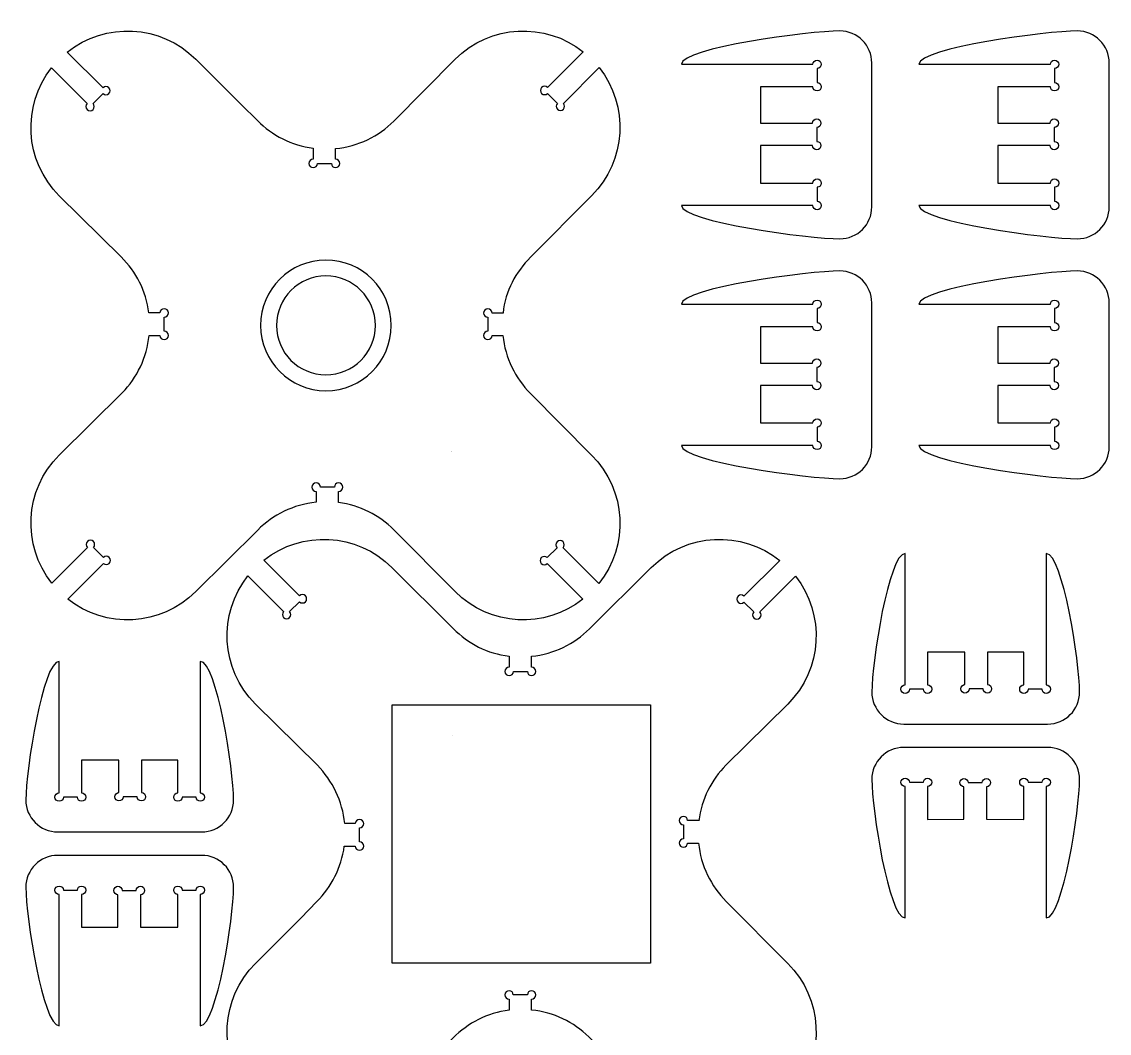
# Model space of a CAD drawing. Extents: x 4 to 198, y -293 to -4.
# Drawn here: x 4.2 to 198.1, y -183.9 to -3.5 of the extents above; entities that cross this region are included whole.
import ezdxf

# ---------------------------------------------------------------- set-up
doc = ezdxf.new("R2010")
doc.units = 0
doc.layers.add('LAYER_1', color=7, linetype='CONTINUOUS')

# ---------------------------------------------------------------- blocks, each defined once
blk = doc.blocks.new('BLOCK_4')
at = {"layer": 'LAYER_1'}
blk.add_open_spline([(96.85, -100.14), (96.56, -99.85), (96.56, -99.38), (96.85, -99.08), (97.15, -98.79), (97.62, -98.79), (97.91, -99.08), (97.91, -99.08), (99.68, -97.31), (99.68, -97.31), (99.39, -97.02), (99.39, -96.55), (99.68, -96.25), (99.97, -95.96), (100.45, -95.96), (100.74, -96.25), (101.03, -96.55), (101.03, -97.02), (100.74, -97.32), (100.74, -97.32), (107.12, -103.69), (107.12, -103.69), (112.52, -96.93), (112.1, -87.05), (105.83, -80.79), (105.83, -80.79), (94.91, -69.79), (94.91, -69.79), (92.22, -67.08), (90.42, -63.47), (90.01, -59.46), (90.01, -59.46), (88.07, -59.46), (88.07, -59.46), (88.07, -59.87), (87.73, -60.21), (87.32, -60.21), (86.9, -60.21), (86.57, -59.87), (86.57, -59.46), (86.57, -59.04), (86.9, -58.71), (87.32, -58.71), (87.32, -58.71), (87.32, -56.21), (87.32, -56.21), (86.9, -56.21), (86.57, -55.87), (86.57, -55.46), (86.57, -55.04), (86.9, -54.71), (87.32, -54.71), (87.73, -54.71), (88.07, -55.04), (88.07, -55.46), (88.07, -55.46), (90.03, -55.46), (90.03, -55.46), (90.03, -55.46), (90.03, -55.46), (90.03, -55.46), (90.48, -51.48), (92.28, -48.18), (94.96, -45.5), (94.96, -45.5), (105.83, -34.56), (105.83, -34.56), (112.08, -28.31), (112.52, -18.47), (107.16, -11.71), (107.16, -11.71), (100.8, -18.08), (100.8, -18.08), (101.09, -18.37), (101.09, -18.84), (100.8, -19.14), (100.51, -19.43), (100.03, -19.43), (99.74, -19.14), (99.45, -18.84), (99.45, -18.37), (99.74, -18.08), (99.74, -18.08), (97.97, -16.31), (97.97, -16.31), (97.68, -16.6), (97.21, -16.6), (96.91, -16.31), (96.62, -16.02), (96.62, -15.54), (96.91, -15.25), (97.21, -14.96), (97.68, -14.96), (97.97, -15.25), (97.97, -15.25), (104.34, -8.88), (104.34, -8.88), (97.58, -3.53), (87.74, -3.97), (81.49, -10.22), (81.49, -10.22), (70.58, -21.26), (70.58, -21.26), (67.85, -23.96), (64.22, -25.75), (60.18, -26.15), (60.18, -26.15), (60.18, -28.03), (60.18, -28.03), (60.59, -28.03), (60.93, -28.37), (60.93, -28.78), (60.93, -29.2), (60.59, -29.53), (60.18, -29.53), (59.76, -29.53), (59.43, -29.2), (59.43, -28.78), (59.43, -28.78), (56.93, -28.78), (56.93, -28.78), (56.93, -29.2), (56.59, -29.53), (56.18, -29.53), (55.76, -29.53), (55.43, -29.2), (55.43, -28.78), (55.43, -28.37), (55.76, -28.03), (56.18, -28.03), (56.18, -28.03), (56.18, -26.07), (56.18, -26.07), (52.33, -25.56), (48.89, -23.78), (46.28, -21.16), (46.28, -21.16), (43.33, -18.29), (43.33, -18.29), (43.33, -18.29), (35.26, -10.22), (35.26, -10.22), (29, -3.95), (19.12, -3.53), (12.36, -8.93), (12.36, -8.93), (18.72, -15.29), (18.72, -15.29), (19.01, -15), (19.48, -15), (19.78, -15.29), (20.07, -15.58), (20.07, -16.06), (19.78, -16.35), (19.48, -16.64), (19.01, -16.64), (18.72, -16.35), (18.72, -16.35), (16.95, -18.12), (16.95, -18.12), (17.24, -18.41), (17.24, -18.89), (16.95, -19.18), (16.66, -19.47), (16.18, -19.47), (15.89, -19.18), (15.59, -18.89), (15.59, -18.41), (15.89, -18.12), (15.89, -18.12), (9.54, -11.77), (9.54, -11.77), (4.24, -18.53), (4.69, -28.33), (10.92, -34.56), (10.92, -34.56), (21.96, -45.47), (21.96, -45.47), (24.63, -48.13), (26.43, -51.51), (26.9, -55.45), (26.9, -55.45), (26.9, -55.45), (26.9, -55.45), (26.9, -55.45), (28.88, -55.45), (28.88, -55.45), (28.88, -55.03), (29.22, -54.7), (29.63, -54.7), (30.05, -54.7), (30.38, -55.03), (30.38, -55.45), (30.38, -55.86), (30.05, -56.2), (29.63, -56.2), (29.63, -56.2), (29.63, -58.7), (29.63, -58.7), (30.05, -58.7), (30.38, -59.03), (30.38, -59.45), (30.38, -59.86), (30.05, -60.2), (29.63, -60.2), (29.22, -60.2), (28.88, -59.86), (28.88, -59.45), (28.88, -59.45), (26.94, -59.45), (26.94, -59.45), (26.54, -63.41), (24.79, -66.97), (22.16, -69.67), (22.16, -69.67), (10.92, -80.79), (10.92, -80.79), (4.67, -87.03), (4.23, -96.88), (9.59, -103.63), (9.59, -103.63), (15.95, -97.27), (15.95, -97.27), (15.66, -96.98), (15.66, -96.5), (15.95, -96.21), (16.24, -95.92), (16.72, -95.92), (17.01, -96.21), (17.31, -96.5), (17.3, -96.98), (17.01, -97.27), (17.01, -97.27), (18.78, -99.04), (18.78, -99.04), (19.07, -98.75), (19.55, -98.75), (19.84, -99.04), (20.13, -99.33), (20.13, -99.81), (19.84, -100.1), (19.55, -100.39), (19.07, -100.39), (18.78, -100.1), (18.78, -100.1), (12.42, -106.46), (12.42, -106.46), (19.17, -111.82), (29.02, -111.37), (35.26, -105.13), (35.26, -105.13), (46.3, -94.16), (46.3, -94.16), (49.03, -91.43), (52.67, -89.62), (56.72, -89.21), (56.72, -89.21), (56.72, -87.26), (56.72, -87.26), (56.31, -87.26), (55.97, -86.93), (55.97, -86.51), (55.97, -86.1), (56.31, -85.76), (56.72, -85.76), (57.14, -85.76), (57.47, -86.1), (57.47, -86.51), (57.47, -86.51), (59.97, -86.51), (59.97, -86.51), (59.97, -86.1), (60.31, -85.76), (60.72, -85.76), (61.14, -85.76), (61.47, -86.1), (61.47, -86.51), (61.47, -86.93), (61.14, -87.26), (60.72, -87.26), (60.72, -87.26), (60.72, -89.27), (60.72, -89.27), (60.72, -89.27), (60.71, -89.27), (60.71, -89.27), (64.54, -89.76), (67.98, -91.51), (70.59, -94.1), (70.59, -94.1), (81.49, -105.13), (81.49, -105.13), (87.72, -111.36), (97.52, -111.81), (104.28, -106.51), (104.28, -106.51), (97.91, -100.14), (97.91, -100.14), (97.62, -100.44), (97.15, -100.44), (96.85, -100.14)], degree=3, knots=[0, 0, 0, 0, 1, 1, 1, 2, 2, 2, 3, 3, 3, 4, 4, 4, 5, 5, 5, 6, 6, 6, 7, 7, 7, 8, 8, 8, 9, 9, 9, 10, 10, 10, 11, 11, 11, 12, 12, 12, 13, 13, 13, 14, 14, 14, 15, 15, 15, 16, 16, 16, 17, 17, 17, 18, 18, 18, 19, 19, 19, 20, 20, 20, 21, 21, 21, 22, 22, 22, 23, 23, 23, 24, 24, 24, 25, 25, 25, 26, 26, 26, 27, 27, 27, 28, 28, 28, 29, 29, 29, 30, 30, 30, 31, 31, 31, 32, 32, 32, 33, 33, 33, 34, 34, 34, 35, 35, 35, 36, 36, 36, 37, 37, 37, 38, 38, 38, 39, 39, 39, 40, 40, 40, 41, 41, 41, 42, 42, 42, 43, 43, 43, 44, 44, 44, 45, 45, 45, 46, 46, 46, 47, 47, 47, 48, 48, 48, 49, 49, 49, 50, 50, 50, 51, 51, 51, 52, 52, 52, 53, 53, 53, 54, 54, 54, 55, 55, 55, 56, 56, 56, 57, 57, 57, 58, 58, 58, 59, 59, 59, 60, 60, 60, 61, 61, 61, 62, 62, 62, 63, 63, 63, 64, 64, 64, 65, 65, 65, 66, 66, 66, 67, 67, 67, 68, 68, 68, 69, 69, 69, 70, 70, 70, 71, 71, 71, 72, 72, 72, 73, 73, 73, 74, 74, 74, 75, 75, 75, 76, 76, 76, 77, 77, 77, 78, 78, 78, 79, 79, 79, 80, 80, 80, 81, 81, 81, 82, 82, 82, 83, 83, 83, 84, 84, 84, 85, 85, 85, 86, 86, 86, 87, 87, 87, 88, 88, 88, 89, 89, 89, 90, 90, 90, 91, 91, 91, 92, 92, 92, 93, 93, 93, 94, 94, 94, 95, 95, 95, 96, 96, 96, 97, 97, 97, 98, 98, 98, 99, 99, 99, 100, 100, 100, 100], dxfattribs=at)
blk = doc.blocks.new('BLOCK_5')
at = {"layer": 'LAYER_1', "color": 7}
blk.add_lwpolyline([(70.27, -171.39), (70.27, -125.33), (116.32, -125.33), (116.32, -171.39), (70.27, -171.39)], dxfattribs=at)
blk = doc.blocks.new('BLOCK_7')
at = {"layer": 'LAYER_1'}
blk.add_open_spline([(135.82, -109.83), (135.52, -110.13), (135.05, -110.13), (134.75, -109.83), (134.46, -109.54), (134.46, -109.07), (134.75, -108.77), (134.75, -108.77), (132.99, -107.01), (132.99, -107.01), (132.69, -107.3), (132.22, -107.3), (131.93, -107.01), (131.63, -106.71), (131.63, -106.24), (131.93, -105.95), (132.22, -105.65), (132.69, -105.65), (132.99, -105.95), (132.99, -105.95), (139.36, -99.57), (139.36, -99.57), (132.61, -94.16), (122.72, -94.59), (116.46, -100.85), (116.46, -100.85), (105.46, -111.78), (105.46, -111.78), (102.75, -114.47), (99.14, -116.26), (95.13, -116.67), (95.13, -116.67), (95.13, -118.62), (95.13, -118.62), (95.54, -118.62), (95.88, -118.95), (95.88, -119.37), (95.88, -119.78), (95.54, -120.12), (95.13, -120.12), (94.71, -120.12), (94.38, -119.78), (94.38, -119.37), (94.38, -119.37), (91.88, -119.37), (91.88, -119.37), (91.88, -119.78), (91.54, -120.12), (91.13, -120.12), (90.71, -120.12), (90.38, -119.78), (90.38, -119.37), (90.38, -118.95), (90.71, -118.62), (91.13, -118.62), (91.13, -118.62), (91.13, -116.65), (91.13, -116.65), (91.13, -116.65), (91.13, -116.65), (91.13, -116.65), (87.15, -116.2), (83.86, -114.41), (81.17, -111.73), (81.17, -111.73), (70.23, -100.85), (70.23, -100.85), (63.98, -94.61), (54.14, -94.17), (47.39, -99.52), (47.39, -99.52), (53.75, -105.88), (53.75, -105.88), (54.04, -105.59), (54.52, -105.59), (54.81, -105.88), (55.1, -106.18), (55.1, -106.65), (54.81, -106.94), (54.52, -107.24), (54.04, -107.24), (53.75, -106.95), (53.75, -106.95), (51.98, -108.71), (51.98, -108.71), (52.27, -109.01), (52.27, -109.48), (51.98, -109.77), (51.69, -110.07), (51.21, -110.07), (50.92, -109.77), (50.63, -109.48), (50.63, -109.01), (50.92, -108.71), (50.92, -108.71), (44.56, -102.35), (44.56, -102.35), (39.2, -109.11), (39.64, -118.95), (45.89, -125.19), (45.89, -125.19), (56.93, -136.11), (56.93, -136.11), (59.63, -138.84), (61.42, -142.47), (61.82, -146.51), (61.82, -146.51), (63.7, -146.51), (63.7, -146.51), (63.7, -146.1), (64.04, -145.76), (64.45, -145.76), (64.87, -145.76), (65.2, -146.1), (65.2, -146.51), (65.2, -146.93), (64.87, -147.26), (64.45, -147.26), (64.45, -147.26), (64.45, -149.76), (64.45, -149.76), (64.87, -149.76), (65.2, -150.1), (65.2, -150.51), (65.2, -150.93), (64.87, -151.26), (64.45, -151.26), (64.04, -151.26), (63.7, -150.92), (63.7, -150.51), (63.7, -150.51), (61.74, -150.51), (61.74, -150.51), (61.23, -154.36), (59.45, -157.8), (56.83, -160.41), (56.83, -160.41), (53.96, -163.36), (53.96, -163.36), (53.96, -163.36), (45.89, -171.43), (45.89, -171.43), (39.63, -177.69), (39.2, -187.57), (44.6, -194.33), (44.6, -194.33), (50.96, -187.97), (50.96, -187.97), (50.67, -187.68), (50.67, -187.2), (50.96, -186.91), (51.26, -186.62), (51.73, -186.62), (52.02, -186.91), (52.32, -187.2), (52.32, -187.68), (52.02, -187.97), (52.02, -187.97), (53.79, -189.74), (53.79, -189.74), (54.08, -189.44), (54.56, -189.44), (54.85, -189.74), (55.14, -190.03), (55.14, -190.51), (54.85, -190.8), (54.56, -191.09), (54.08, -191.09), (53.79, -190.8), (53.79, -190.8), (47.45, -197.14), (47.45, -197.14), (54.2, -202.45), (64.01, -201.99), (70.23, -195.77), (70.23, -195.77), (81.14, -184.72), (81.14, -184.72), (83.8, -182.05), (87.18, -180.26), (91.12, -179.78), (91.12, -179.78), (91.12, -179.78), (91.12, -179.78), (91.12, -179.78), (91.12, -177.8), (91.12, -177.8), (90.71, -177.8), (90.37, -177.47), (90.37, -177.05), (90.37, -176.64), (90.71, -176.3), (91.12, -176.3), (91.53, -176.3), (91.87, -176.64), (91.87, -177.05), (91.87, -177.05), (94.37, -177.05), (94.37, -177.05), (94.37, -176.64), (94.7, -176.3), (95.12, -176.3), (95.53, -176.3), (95.87, -176.64), (95.87, -177.05), (95.87, -177.47), (95.53, -177.8), (95.12, -177.8), (95.12, -177.8), (95.12, -179.74), (95.12, -179.74), (99.08, -180.15), (102.64, -181.9), (105.34, -184.52), (105.34, -184.52), (116.46, -195.77), (116.46, -195.77), (122.71, -202.01), (132.55, -202.45), (139.3, -197.1), (139.3, -197.1), (132.94, -190.73), (132.94, -190.73), (132.65, -191.03), (132.17, -191.03), (131.88, -190.73), (131.59, -190.44), (131.59, -189.97), (131.88, -189.67), (132.17, -189.38), (132.65, -189.38), (132.94, -189.67), (132.94, -189.67), (134.71, -187.91), (134.71, -187.91), (134.42, -187.61), (134.42, -187.14), (134.71, -186.85), (135, -186.55), (135.48, -186.55), (135.77, -186.85), (136.06, -187.14), (136.06, -187.61), (135.77, -187.91), (135.77, -187.91), (142.13, -194.27), (142.13, -194.27), (147.49, -187.51), (147.05, -177.67), (140.8, -171.43), (140.8, -171.43), (129.83, -160.38), (129.83, -160.38), (127.1, -157.65), (125.29, -154.02), (124.88, -149.96), (124.88, -149.96), (122.94, -149.96), (122.94, -149.96), (122.94, -150.38), (122.6, -150.71), (122.19, -150.71), (121.77, -150.72), (121.43, -150.38), (121.44, -149.96), (121.43, -149.55), (121.77, -149.21), (122.19, -149.21), (122.19, -149.21), (122.19, -146.71), (122.19, -146.71), (121.77, -146.71), (121.43, -146.38), (121.44, -145.96), (121.44, -145.55), (121.77, -145.21), (122.19, -145.21), (122.6, -145.21), (122.93, -145.55), (122.93, -145.96), (122.93, -145.96), (124.94, -145.96), (124.94, -145.96), (124.94, -145.96), (124.94, -145.98), (124.94, -145.98), (125.44, -142.14), (127.19, -138.71), (129.77, -136.09), (129.77, -136.09), (140.8, -125.19), (140.8, -125.19), (147.03, -118.97), (147.48, -109.17), (142.18, -102.41), (142.18, -102.41), (135.82, -108.77), (135.82, -108.77), (136.11, -109.07), (136.11, -109.54), (135.82, -109.83)], degree=3, knots=[0, 0, 0, 0, 1, 1, 1, 2, 2, 2, 3, 3, 3, 4, 4, 4, 5, 5, 5, 6, 6, 6, 7, 7, 7, 8, 8, 8, 9, 9, 9, 10, 10, 10, 11, 11, 11, 12, 12, 12, 13, 13, 13, 14, 14, 14, 15, 15, 15, 16, 16, 16, 17, 17, 17, 18, 18, 18, 19, 19, 19, 20, 20, 20, 21, 21, 21, 22, 22, 22, 23, 23, 23, 24, 24, 24, 25, 25, 25, 26, 26, 26, 27, 27, 27, 28, 28, 28, 29, 29, 29, 30, 30, 30, 31, 31, 31, 32, 32, 32, 33, 33, 33, 34, 34, 34, 35, 35, 35, 36, 36, 36, 37, 37, 37, 38, 38, 38, 39, 39, 39, 40, 40, 40, 41, 41, 41, 42, 42, 42, 43, 43, 43, 44, 44, 44, 45, 45, 45, 46, 46, 46, 47, 47, 47, 48, 48, 48, 49, 49, 49, 50, 50, 50, 51, 51, 51, 52, 52, 52, 53, 53, 53, 54, 54, 54, 55, 55, 55, 56, 56, 56, 57, 57, 57, 58, 58, 58, 59, 59, 59, 60, 60, 60, 61, 61, 61, 62, 62, 62, 63, 63, 63, 64, 64, 64, 65, 65, 65, 66, 66, 66, 67, 67, 67, 68, 68, 68, 69, 69, 69, 70, 70, 70, 71, 71, 71, 72, 72, 72, 73, 73, 73, 74, 74, 74, 75, 75, 75, 76, 76, 76, 77, 77, 77, 78, 78, 78, 79, 79, 79, 80, 80, 80, 81, 81, 81, 82, 82, 82, 83, 83, 83, 84, 84, 84, 85, 85, 85, 86, 86, 86, 87, 87, 87, 88, 88, 88, 89, 89, 89, 90, 90, 90, 91, 91, 91, 92, 92, 92, 93, 93, 93, 94, 94, 94, 95, 95, 95, 96, 96, 96, 97, 97, 97, 98, 98, 98, 99, 99, 99, 100, 100, 100, 100], dxfattribs=at)

msp = doc.modelspace()

# ---------------------------------------------------------------- linework, layer by layer
at = {"layer": 'LAYER_1', "color": 7}
for points in [[(80.84, -80.14), (80.84, -80.14)], [(80.88, -80.18), (80.88, -80.18)], [(81.03, -130.83), (81.03, -130.83)]]:
    msp.add_lwpolyline(points, dxfattribs=at)
at = {"layer": 'LAYER_1'}
for points in [[(121.85, -11.12), (121.85, -8.19), (144.78, -5.17), (150.07, -5.17), (153.22, -5.17), (155.78, -7.73), (155.78, -10.88), (155.78, -10.88), (155.78, -36.53), (155.78, -36.53), (155.78, -39.68), (153.22, -42.23), (150.07, -42.23), (144.78, -42.23), (121.85, -39.21), (121.85, -36.29), (121.85, -36.29), (145.28, -36.29), (145.28, -36.29), (145.28, -36.7), (145.61, -37.04), (146.03, -37.04), (146.44, -37.04), (146.78, -36.7), (146.78, -36.29), (146.78, -35.87), (146.44, -35.54), (146.03, -35.54), (146.03, -35.54), (146.03, -33.04), (146.03, -33.04), (146.44, -33.04), (146.78, -32.7), (146.78, -32.29), (146.78, -31.87), (146.44, -31.54), (146.03, -31.54), (145.61, -31.54), (145.28, -31.87), (145.28, -32.29), (145.28, -32.29), (135.91, -32.29), (135.91, -32.29), (135.91, -32.29), (135.93, -25.61), (135.93, -25.61), (135.93, -25.61), (145.22, -25.61), (145.22, -25.61), (145.22, -26.03), (145.56, -26.36), (145.97, -26.36), (146.39, -26.36), (146.72, -26.03), (146.72, -25.61), (146.72, -25.2), (146.39, -24.86), (145.97, -24.86), (145.97, -24.86), (145.97, -22.36), (145.97, -22.36), (146.39, -22.36), (146.72, -22.03), (146.72, -21.61), (146.72, -21.2), (146.39, -20.86), (145.97, -20.86), (145.56, -20.86), (145.22, -21.2), (145.22, -21.61), (145.22, -21.61), (135.93, -21.61), (135.93, -21.61), (135.93, -21.61), (135.91, -15.12), (135.91, -15.12), (135.91, -15.12), (145.28, -15.12), (145.28, -15.12), (145.28, -15.53), (145.61, -15.87), (146.03, -15.87), (146.44, -15.87), (146.78, -15.53), (146.78, -15.12), (146.78, -14.71), (146.44, -14.37), (146.03, -14.37), (146.03, -14.37), (146.03, -11.87), (146.03, -11.87), (146.44, -11.87), (146.78, -11.53), (146.78, -11.12), (146.78, -10.7), (146.44, -10.37), (146.03, -10.37), (145.61, -10.37), (145.28, -10.7), (145.28, -11.12), (145.28, -11.12), (121.85, -11.12), (121.85, -11.12)], [(164.18, -11.12), (164.18, -8.19), (187.12, -5.17), (192.41, -5.17), (195.56, -5.17), (198.11, -7.73), (198.11, -10.88), (198.11, -10.88), (198.11, -36.53), (198.11, -36.53), (198.11, -39.68), (195.56, -42.23), (192.41, -42.23), (187.12, -42.23), (164.18, -39.21), (164.18, -36.29), (164.18, -36.29), (187.61, -36.29), (187.61, -36.29), (187.61, -36.7), (187.95, -37.04), (188.36, -37.04), (188.78, -37.04), (189.11, -36.7), (189.11, -36.29), (189.11, -35.87), (188.78, -35.54), (188.36, -35.54), (188.36, -35.54), (188.36, -33.04), (188.36, -33.04), (188.78, -33.04), (189.11, -32.7), (189.11, -32.29), (189.11, -31.87), (188.78, -31.54), (188.36, -31.54), (187.95, -31.54), (187.61, -31.87), (187.61, -32.29), (187.61, -32.29), (178.24, -32.29), (178.24, -32.29), (178.24, -32.29), (178.26, -25.61), (178.26, -25.61), (178.26, -25.61), (187.56, -25.61), (187.56, -25.61), (187.56, -26.03), (187.89, -26.36), (188.31, -26.36), (188.72, -26.36), (189.06, -26.03), (189.06, -25.61), (189.06, -25.2), (188.72, -24.86), (188.31, -24.86), (188.31, -24.86), (188.31, -22.36), (188.31, -22.36), (188.72, -22.36), (189.06, -22.03), (189.06, -21.61), (189.06, -21.2), (188.72, -20.86), (188.31, -20.86), (187.89, -20.86), (187.56, -21.2), (187.56, -21.61), (187.56, -21.61), (178.26, -21.61), (178.26, -21.61), (178.26, -21.61), (178.24, -15.12), (178.24, -15.12), (178.24, -15.12), (187.61, -15.12), (187.61, -15.12), (187.61, -15.53), (187.95, -15.87), (188.36, -15.87), (188.78, -15.87), (189.11, -15.53), (189.11, -15.12), (189.11, -14.71), (188.78, -14.37), (188.36, -14.37), (188.36, -14.37), (188.36, -11.87), (188.36, -11.87), (188.78, -11.87), (189.11, -11.53), (189.11, -11.12), (189.11, -10.7), (188.78, -10.37), (188.36, -10.37), (187.95, -10.37), (187.61, -10.7), (187.61, -11.12), (187.61, -11.12), (164.18, -11.12), (164.18, -11.12)], [(121.85, -53.9), (121.85, -50.98), (144.78, -47.96), (150.07, -47.96), (153.22, -47.96), (155.78, -50.51), (155.78, -53.66), (155.78, -53.66), (155.78, -79.31), (155.78, -79.31), (155.78, -82.46), (153.22, -85.01), (150.07, -85.01), (144.78, -85.01), (121.85, -81.99), (121.85, -79.07), (121.85, -79.07), (145.28, -79.07), (145.28, -79.07), (145.28, -79.48), (145.61, -79.82), (146.03, -79.82), (146.44, -79.82), (146.78, -79.48), (146.78, -79.07), (146.78, -78.66), (146.44, -78.32), (146.03, -78.32), (146.03, -78.32), (146.03, -75.82), (146.03, -75.82), (146.44, -75.82), (146.78, -75.48), (146.78, -75.07), (146.78, -74.65), (146.44, -74.32), (146.03, -74.32), (145.61, -74.32), (145.28, -74.65), (145.28, -75.07), (145.28, -75.07), (135.91, -75.07), (135.91, -75.07), (135.91, -75.07), (135.93, -68.4), (135.93, -68.4), (135.93, -68.4), (145.22, -68.4), (145.22, -68.4), (145.22, -68.81), (145.56, -69.15), (145.97, -69.15), (146.39, -69.15), (146.72, -68.81), (146.72, -68.4), (146.72, -67.98), (146.39, -67.65), (145.97, -67.65), (145.97, -67.65), (145.97, -65.15), (145.97, -65.15), (146.39, -65.15), (146.72, -64.81), (146.72, -64.4), (146.72, -63.98), (146.39, -63.65), (145.97, -63.65), (145.56, -63.65), (145.22, -63.98), (145.22, -64.4), (145.22, -64.4), (135.93, -64.4), (135.93, -64.4), (135.93, -64.4), (135.91, -57.9), (135.91, -57.9), (135.91, -57.9), (145.28, -57.9), (145.28, -57.9), (145.28, -58.32), (145.61, -58.65), (146.03, -58.65), (146.44, -58.65), (146.78, -58.32), (146.78, -57.9), (146.78, -57.49), (146.44, -57.15), (146.03, -57.15), (146.03, -57.15), (146.03, -54.65), (146.03, -54.65), (146.44, -54.65), (146.78, -54.32), (146.78, -53.9), (146.78, -53.49), (146.44, -53.15), (146.03, -53.15), (145.61, -53.15), (145.28, -53.49), (145.28, -53.9), (145.28, -53.9), (121.85, -53.9), (121.85, -53.9)], [(164.18, -53.9), (164.18, -50.98), (187.12, -47.96), (192.41, -47.96), (195.56, -47.96), (198.11, -50.51), (198.11, -53.66), (198.11, -53.66), (198.11, -79.31), (198.11, -79.31), (198.11, -82.46), (195.56, -85.01), (192.41, -85.01), (187.12, -85.01), (164.18, -81.99), (164.18, -79.07), (164.18, -79.07), (187.61, -79.07), (187.61, -79.07), (187.61, -79.48), (187.95, -79.82), (188.36, -79.82), (188.78, -79.82), (189.11, -79.48), (189.11, -79.07), (189.11, -78.66), (188.78, -78.32), (188.36, -78.32), (188.36, -78.32), (188.36, -75.82), (188.36, -75.82), (188.78, -75.82), (189.11, -75.48), (189.11, -75.07), (189.11, -74.65), (188.78, -74.32), (188.36, -74.32), (187.95, -74.32), (187.61, -74.65), (187.61, -75.07), (187.61, -75.07), (178.24, -75.07), (178.24, -75.07), (178.24, -75.07), (178.26, -68.4), (178.26, -68.4), (178.26, -68.4), (187.56, -68.4), (187.56, -68.4), (187.56, -68.81), (187.89, -69.15), (188.31, -69.15), (188.72, -69.15), (189.06, -68.81), (189.06, -68.4), (189.06, -67.98), (188.72, -67.65), (188.31, -67.65), (188.31, -67.65), (188.31, -65.15), (188.31, -65.15), (188.72, -65.15), (189.06, -64.81), (189.06, -64.4), (189.06, -63.98), (188.72, -63.65), (188.31, -63.65), (187.89, -63.65), (187.56, -63.98), (187.56, -64.4), (187.56, -64.4), (178.26, -64.4), (178.26, -64.4), (178.26, -64.4), (178.24, -57.9), (178.24, -57.9), (178.24, -57.9), (187.61, -57.9), (187.61, -57.9), (187.61, -58.32), (187.95, -58.65), (188.36, -58.65), (188.78, -58.65), (189.11, -58.32), (189.11, -57.9), (189.11, -57.49), (188.78, -57.15), (188.36, -57.15), (188.36, -57.15), (188.36, -54.65), (188.36, -54.65), (188.78, -54.65), (189.11, -54.32), (189.11, -53.9), (189.11, -53.49), (188.78, -53.15), (188.36, -53.15), (187.95, -53.15), (187.61, -53.49), (187.61, -53.9), (187.61, -53.9), (164.18, -53.9), (164.18, -53.9)], [(186.89, -98.35), (189.81, -98.35), (192.83, -117.75), (192.83, -123.04), (192.83, -126.19), (190.28, -128.75), (187.13, -128.75), (187.13, -128.75), (161.48, -128.75), (161.48, -128.75), (158.33, -128.75), (155.78, -126.19), (155.78, -123.04), (155.78, -117.75), (158.8, -98.35), (161.72, -98.35), (161.72, -98.35), (161.72, -121.78), (161.72, -121.78), (161.31, -121.78), (160.97, -122.11), (160.97, -122.53), (160.97, -122.94), (161.31, -123.28), (161.72, -123.28), (162.14, -123.28), (162.47, -122.94), (162.47, -122.53), (162.47, -122.53), (164.97, -122.53), (164.97, -122.53), (164.97, -122.94), (165.31, -123.28), (165.72, -123.28), (166.14, -123.28), (166.47, -122.94), (166.47, -122.53), (166.47, -122.11), (166.14, -121.78), (165.72, -121.78), (165.72, -121.78), (165.72, -115.93), (165.72, -115.93), (165.72, -115.93), (172.39, -115.95), (172.39, -115.95), (172.39, -115.95), (172.39, -121.72), (172.39, -121.72), (171.98, -121.72), (171.64, -122.06), (171.64, -122.47), (171.64, -122.89), (171.98, -123.22), (172.39, -123.22), (172.81, -123.22), (173.14, -122.89), (173.14, -122.47), (173.14, -122.47), (175.64, -122.47), (175.64, -122.47), (175.64, -122.89), (175.98, -123.22), (176.39, -123.22), (176.81, -123.22), (177.14, -122.89), (177.14, -122.47), (177.14, -122.06), (176.81, -121.72), (176.39, -121.72), (176.39, -121.72), (176.39, -115.95), (176.39, -115.95), (176.39, -115.95), (182.89, -115.93), (182.89, -115.93), (182.89, -115.93), (182.89, -121.78), (182.89, -121.78), (182.47, -121.78), (182.14, -122.11), (182.14, -122.53), (182.14, -122.94), (182.47, -123.28), (182.89, -123.28), (183.3, -123.28), (183.64, -122.94), (183.64, -122.53), (183.64, -122.53), (186.14, -122.53), (186.14, -122.53), (186.14, -122.94), (186.47, -123.28), (186.89, -123.28), (187.3, -123.28), (187.64, -122.94), (187.64, -122.53), (187.64, -122.11), (187.3, -121.78), (186.89, -121.78), (186.89, -121.78), (186.89, -98.35), (186.89, -98.35)], [(36.07, -117.58), (38.99, -117.58), (42.01, -136.99), (42.01, -142.28), (42.01, -145.43), (39.46, -147.98), (36.31, -147.98), (36.31, -147.98), (10.66, -147.98), (10.66, -147.98), (7.51, -147.98), (4.96, -145.43), (4.96, -142.28), (4.96, -136.99), (7.98, -117.58), (10.9, -117.58), (10.9, -117.58), (10.9, -141.01), (10.9, -141.01), (10.49, -141.01), (10.15, -141.35), (10.15, -141.76), (10.15, -142.18), (10.49, -142.51), (10.9, -142.51), (11.32, -142.51), (11.65, -142.18), (11.65, -141.76), (11.65, -141.76), (14.15, -141.76), (14.15, -141.76), (14.15, -142.18), (14.49, -142.51), (14.9, -142.51), (15.32, -142.51), (15.65, -142.18), (15.65, -141.76), (15.65, -141.35), (15.32, -141.01), (14.9, -141.01), (14.9, -141.01), (14.9, -135.17), (14.9, -135.17), (14.9, -135.17), (21.57, -135.19), (21.57, -135.19), (21.57, -135.19), (21.57, -140.96), (21.57, -140.96), (21.16, -140.96), (20.82, -141.29), (20.82, -141.71), (20.82, -142.12), (21.16, -142.46), (21.57, -142.46), (21.99, -142.46), (22.32, -142.12), (22.32, -141.71), (22.32, -141.71), (24.82, -141.71), (24.82, -141.71), (24.82, -142.12), (25.16, -142.46), (25.57, -142.46), (25.99, -142.46), (26.32, -142.12), (26.32, -141.71), (26.32, -141.29), (25.99, -140.96), (25.57, -140.96), (25.57, -140.96), (25.57, -135.19), (25.57, -135.19), (25.57, -135.19), (32.07, -135.17), (32.07, -135.17), (32.07, -135.17), (32.07, -141.01), (32.07, -141.01), (31.65, -141.01), (31.32, -141.35), (31.32, -141.76), (31.32, -142.18), (31.65, -142.51), (32.07, -142.51), (32.48, -142.51), (32.82, -142.18), (32.82, -141.76), (32.82, -141.76), (35.32, -141.76), (35.32, -141.76), (35.32, -142.18), (35.65, -142.51), (36.07, -142.51), (36.48, -142.51), (36.82, -142.18), (36.82, -141.76), (36.82, -141.35), (36.48, -141.01), (36.07, -141.01), (36.07, -141.01), (36.07, -117.58), (36.07, -117.58)], [(161.72, -163.32), (158.8, -163.32), (155.78, -143.91), (155.78, -138.62), (155.78, -135.47), (158.33, -132.92), (161.48, -132.92), (161.48, -132.92), (187.13, -132.92), (187.13, -132.92), (190.28, -132.92), (192.83, -135.47), (192.83, -138.62), (192.83, -143.91), (189.81, -163.32), (186.89, -163.32), (186.89, -163.32), (186.89, -139.89), (186.89, -139.89), (187.3, -139.89), (187.64, -139.56), (187.64, -139.14), (187.64, -138.73), (187.3, -138.39), (186.89, -138.39), (186.47, -138.39), (186.14, -138.73), (186.14, -139.14), (186.14, -139.14), (183.64, -139.14), (183.64, -139.14), (183.64, -138.73), (183.3, -138.39), (182.89, -138.39), (182.47, -138.39), (182.14, -138.73), (182.14, -139.14), (182.14, -139.56), (182.47, -139.89), (182.89, -139.89), (182.89, -139.89), (182.89, -145.74), (182.89, -145.74), (182.89, -145.74), (176.21, -145.72), (176.21, -145.72), (176.21, -145.72), (176.21, -139.95), (176.21, -139.95), (176.63, -139.95), (176.96, -139.61), (176.96, -139.2), (176.96, -138.78), (176.63, -138.45), (176.21, -138.45), (175.8, -138.45), (175.46, -138.78), (175.46, -139.2), (175.46, -139.2), (172.96, -139.2), (172.96, -139.2), (172.96, -138.78), (172.63, -138.45), (172.21, -138.45), (171.8, -138.45), (171.46, -138.78), (171.46, -139.2), (171.46, -139.61), (171.8, -139.95), (172.21, -139.95), (172.21, -139.95), (172.21, -145.72), (172.21, -145.72), (172.21, -145.72), (165.72, -145.74), (165.72, -145.74), (165.72, -145.74), (165.72, -139.89), (165.72, -139.89), (166.13, -139.89), (166.47, -139.56), (166.47, -139.14), (166.47, -138.73), (166.13, -138.39), (165.72, -138.39), (165.31, -138.39), (164.97, -138.73), (164.97, -139.14), (164.97, -139.14), (162.47, -139.14), (162.47, -139.14), (162.47, -138.73), (162.14, -138.39), (161.72, -138.39), (161.31, -138.39), (160.97, -138.73), (160.97, -139.14), (160.97, -139.56), (161.31, -139.89), (161.72, -139.89), (161.72, -139.89), (161.72, -163.32), (161.72, -163.32)], [(10.9, -182.55), (7.98, -182.55), (4.96, -163.15), (4.96, -157.86), (4.96, -154.71), (7.51, -152.16), (10.66, -152.16), (10.66, -152.16), (36.31, -152.16), (36.31, -152.16), (39.46, -152.16), (42.01, -154.71), (42.01, -157.86), (42.01, -163.15), (38.99, -182.55), (36.07, -182.55), (36.07, -182.55), (36.07, -159.13), (36.07, -159.13), (36.48, -159.13), (36.82, -158.79), (36.82, -158.38), (36.82, -157.96), (36.48, -157.63), (36.07, -157.63), (35.65, -157.63), (35.32, -157.96), (35.32, -158.38), (35.32, -158.38), (32.82, -158.38), (32.82, -158.38), (32.82, -157.96), (32.48, -157.63), (32.07, -157.63), (31.65, -157.63), (31.32, -157.96), (31.32, -158.38), (31.32, -158.79), (31.65, -159.13), (32.07, -159.13), (32.07, -159.13), (32.07, -164.97), (32.07, -164.97), (32.07, -164.97), (25.39, -164.95), (25.39, -164.95), (25.39, -164.95), (25.39, -159.18), (25.39, -159.18), (25.81, -159.18), (26.14, -158.85), (26.14, -158.43), (26.14, -158.02), (25.81, -157.68), (25.39, -157.68), (24.98, -157.68), (24.64, -158.02), (24.64, -158.43), (24.64, -158.43), (22.14, -158.43), (22.14, -158.43), (22.14, -158.02), (21.81, -157.68), (21.39, -157.68), (20.98, -157.68), (20.64, -158.02), (20.64, -158.43), (20.64, -158.85), (20.98, -159.18), (21.39, -159.18), (21.39, -159.18), (21.39, -164.95), (21.39, -164.95), (21.39, -164.95), (14.9, -164.97), (14.9, -164.97), (14.9, -164.97), (14.9, -159.13), (14.9, -159.13), (15.31, -159.13), (15.65, -158.79), (15.65, -158.38), (15.65, -157.96), (15.31, -157.63), (14.9, -157.63), (14.49, -157.63), (14.15, -157.96), (14.15, -158.38), (14.15, -158.38), (11.65, -158.38), (11.65, -158.38), (11.65, -157.96), (11.32, -157.63), (10.9, -157.63), (10.49, -157.63), (10.15, -157.96), (10.15, -158.38), (10.15, -158.79), (10.49, -159.13), (10.9, -159.13), (10.9, -159.13), (10.9, -182.55), (10.9, -182.55)]]:
    msp.add_open_spline(points, degree=3, knots=[0, 0, 0, 0, 1, 1, 1, 2, 2, 2, 3, 3, 3, 4, 4, 4, 5, 5, 5, 6, 6, 6, 7, 7, 7, 8, 8, 8, 9, 9, 9, 10, 10, 10, 11, 11, 11, 12, 12, 12, 13, 13, 13, 14, 14, 14, 15, 15, 15, 16, 16, 16, 17, 17, 17, 18, 18, 18, 19, 19, 19, 20, 20, 20, 21, 21, 21, 22, 22, 22, 23, 23, 23, 24, 24, 24, 25, 25, 25, 26, 26, 26, 27, 27, 27, 28, 28, 28, 29, 29, 29, 30, 30, 30, 31, 31, 31, 32, 32, 32, 33, 33, 33, 34, 34, 34, 34], dxfattribs=at)
at = {"layer": 'LAYER_1', "color": 7}
for points in [[(58.46, -69.32), (52.03, -69.32), (46.81, -64.11), (46.81, -57.67), (46.81, -51.24), (52.03, -46.02), (58.46, -46.02), (64.9, -46.02), (70.11, -51.24), (70.11, -57.67), (70.11, -64.11), (64.9, -69.32), (58.46, -69.32)], [(58.46, -66.49), (53.6, -66.49), (49.65, -62.54), (49.65, -57.67), (49.65, -52.8), (53.6, -48.86), (58.46, -48.86), (63.33, -48.86), (67.28, -52.81), (67.28, -57.67), (67.28, -62.54), (63.33, -66.49), (58.46, -66.49)]]:
    msp.add_open_spline(points, degree=3, knots=[0, 0, 0, 0, 1, 1, 1, 2, 2, 2, 3, 3, 3, 4, 4, 4, 4], dxfattribs=at)

# ---------------------------------------------------------------- block references
at = {"layer": 'LAYER_1'}
for name in ['BLOCK_4', 'BLOCK_7', 'BLOCK_5']:
    msp.add_blockref(name, (0, 0), dxfattribs=at)

doc.saveas('drawing.dxf')
